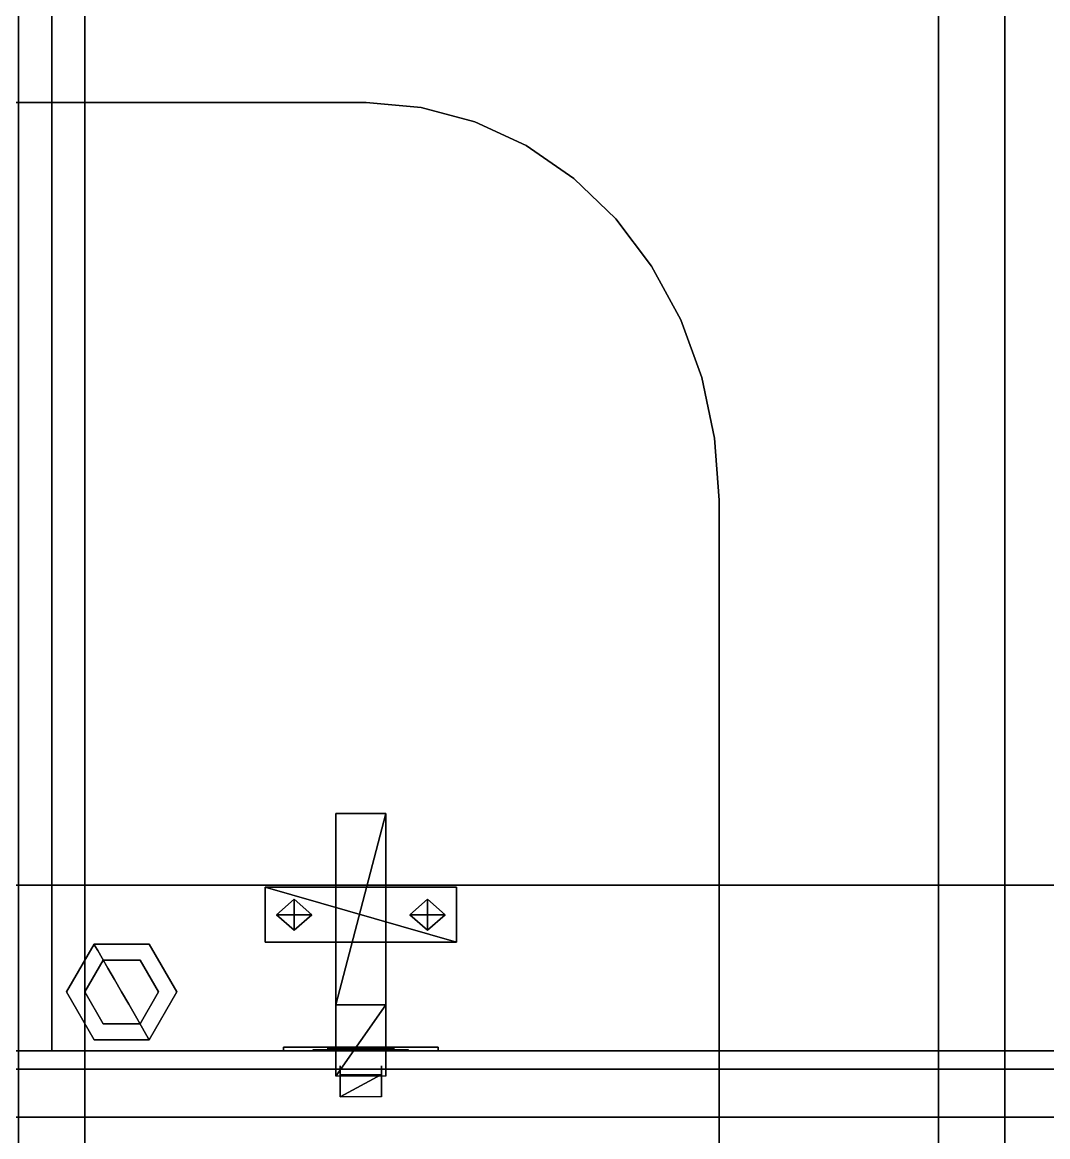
# Model space of a CAD drawing. Extents: x 0 to 6014, y -2453 to 0.
# Drawn here: x 3029 to 3307.7, y -573.3 to -270.5 of the extents above; entities that cross this region are included whole.
import ezdxf

# ---------------------------------------------------------------- set-up
doc = ezdxf.new("R2010")
doc.units = 0
for name, color, linetype in [('LAYER0', 7, 'CONTINUOUS'), ('LAYER1', 7, 'CONTINUOUS'), ('LAYER217', 7, 'CONTINUOUS'), ('LAYER235', 7, 'CONTINUOUS'), ('LAYER236', 7, 'CONTINUOUS'), ('LAYER26', 7, 'CONTINUOUS'), ('LAYER315', 254, 'CONTINUOUS'), ('LAYER358', 7, 'CONTINUOUS'), ('LAYER359', 7, 'CONTINUOUS'), ('LAYER361', 7, 'CONTINUOUS'), ('LAYER373', 28, 'CONTINUOUS'), ('LAYER374', 253, 'CONTINUOUS'), ('LAYER376', 254, 'CONTINUOUS'), ('LAYER377', 45, 'CONTINUOUS'), ('LAYER43', 7, 'CONTINUOUS'), ('LAYER56', 7, 'CONTINUOUS'), ('LAYER57', 7, 'CONTINUOUS'), ('LAYER686', 7, 'CONTINUOUS'), ('LAYER688', 45, 'CONTINUOUS'), ('LAYER695', 7, 'CONTINUOUS')]:
    doc.layers.add(name, color=color, linetype=linetype)

msp = doc.modelspace()

# ---------------------------------------------------------------- linework, layer by layer
at = {"layer": 'LAYER0'}
for points, invisible_edges in [([(1510, -265), (4585, 0), (2107, -1840), (1510, -265)], 7), ([(1510, 0, 5), (2107, -1840, 5), (4585, 0, 5), (1510, 0, 5)], 3), ([(2107, -1840), (4585, 0), (2107, -2453), (2107, -1840)], 3), ([(2107, -2453), (4585, 0), (4585, -640), (2107, -2453)], 5), ([(4585, 0, 5), (2107, -1840, 5), (4585, -640, 5), (4585, 0, 5)], 3)]:
    msp.add_3dface(points, dxfattribs=dict(at, invisible_edges=invisible_edges))
at = {"layer": 'LAYER217', "invisible_edges": 1}
for points in [[(3028, -150, 1943), (3046, -755, 1943), (3028, -755, 1943), (3028, -150, 1943)], [(3046, -755, 1943), (3028, -150, 1943), (3046, -150, 1943), (3046, -755, 1943)], [(3046, -150, 2293), (3028, -755, 2293), (3046, -755, 2293), (3046, -150, 2293)], [(3028, -755, 2293), (3046, -150, 2293), (3028, -150, 2293), (3028, -755, 2293)], [(3046, -150, 2293), (3046, -755, 1943), (3046, -150, 1943), (3046, -150, 2293)], [(3046, -755, 1943), (3046, -150, 2293), (3046, -755, 2293), (3046, -755, 1943)]]:
    msp.add_3dface(points, dxfattribs=at)
at = {"layer": 'LAYER235', "invisible_edges": 1}
for points in [[(3628, -150, 1944), (3046, -755, 1944), (3046, -150, 1944), (3628, -150, 1944)], [(3046, -755, 1944), (3628, -150, 1944), (3628, -755, 1944), (3046, -755, 1944)], [(3046, -150, 1962), (3046, -755, 1944), (3046, -755, 1962), (3046, -150, 1962)], [(3046, -755, 1944), (3046, -150, 1962), (3046, -150, 1944), (3046, -755, 1944)], [(3628, -755, 1962), (3046, -150, 1962), (3046, -755, 1962), (3628, -755, 1962)], [(3046, -150, 1962), (3628, -755, 1962), (3628, -150, 1962), (3046, -150, 1962)]]:
    msp.add_3dface(points, dxfattribs=at)
at = {"layer": 'LAYER236', "invisible_edges": 1}
for points in [[(3046, -150, 2292), (3628, -755, 2292), (3628, -150, 2292), (3046, -150, 2292)], [(3628, -755, 2292), (3046, -150, 2292), (3046, -755, 2292), (3628, -755, 2292)], [(3046, -150, 2292), (3046, -755, 2274), (3046, -755, 2292), (3046, -150, 2292)], [(3046, -755, 2274), (3046, -150, 2292), (3046, -150, 2274), (3046, -755, 2274)], [(3046, -755, 2274), (3628, -150, 2274), (3628, -755, 2274), (3046, -755, 2274)], [(3628, -150, 2274), (3046, -755, 2274), (3046, -150, 2274), (3628, -150, 2274)]]:
    msp.add_3dface(points, dxfattribs=at)
at = {"layer": 'LAYER26', "invisible_edges": 1}
for points in [[(3278, -150, 153), (3278, -823, 910), (3278, -150, 910), (3278, -150, 153)], [(3278, -823, 910), (3278, -150, 153), (3278, -823, 153), (3278, -823, 910)], [(3278, -150, 153), (3296, -823, 153), (3278, -823, 153), (3278, -150, 153)], [(3296, -823, 153), (3278, -150, 153), (3296, -150, 153), (3296, -823, 153)], [(3296, -150, 910), (3278, -823, 910), (3296, -823, 910), (3296, -150, 910)], [(3278, -823, 910), (3296, -150, 910), (3278, -150, 910), (3278, -823, 910)], [(3296, -823, 153), (3296, -150, 910), (3296, -823, 910), (3296, -823, 153)], [(3296, -150, 910), (3296, -823, 153), (3296, -150, 153), (3296, -150, 910)]]:
    msp.add_3dface(points, dxfattribs=at)
at = {"layer": 'LAYER315', "invisible_edges": 1}
for points in [[(3646, -505, 1925), (1678, -755, 1925), (1678, -505, 1925), (3646, -505, 1925)], [(1678, -755, 1925), (3646, -505, 1925), (3646, -755, 1925), (1678, -755, 1925)], [(1678, -505, 1943), (3646, -505, 1925), (1678, -505, 1925), (1678, -505, 1943)], [(3646, -505, 1925), (1678, -505, 1943), (3646, -505, 1943), (3646, -505, 1925)], [(3646, -755, 1943), (1678, -505, 1943), (1678, -755, 1943), (3646, -755, 1943)], [(1678, -505, 1943), (3646, -755, 1943), (3646, -505, 1943), (1678, -505, 1943)]]:
    msp.add_3dface(points, dxfattribs=at)
at = {"layer": 'LAYER358', "invisible_edges": 1}
for points in [[(3037, -150, 1924), (3610, -550, 1924), (3610, -150, 1924), (3037, -150, 1924)], [(3610, -550, 1924), (3037, -150, 1924), (3037, -550, 1924), (3610, -550, 1924)], [(3037, -150, 1924), (3037, -550, 1906), (3037, -550, 1924), (3037, -150, 1924)], [(3037, -550, 1906), (3037, -150, 1924), (3037, -150, 1906), (3037, -550, 1906)], [(3037, -550, 1906), (3610, -150, 1906), (3610, -550, 1906), (3037, -550, 1906)], [(3610, -150, 1906), (3037, -550, 1906), (3037, -150, 1906), (3610, -150, 1906)], [(3037, -550, 1906), (3610, -550, 1924), (3037, -550, 1924), (3037, -550, 1906)], [(3610, -550, 1924), (3037, -550, 1906), (3610, -550, 1906), (3610, -550, 1924)]]:
    msp.add_3dface(points, dxfattribs=at)
at = {"layer": 'LAYER359', "invisible_edges": 1}
for points in [[(3610, -150, 1583), (3037, -550, 1583), (3037, -150, 1583), (3610, -150, 1583)], [(3037, -550, 1583), (3610, -150, 1583), (3610, -550, 1583), (3037, -550, 1583)], [(3037, -150, 1601), (3037, -550, 1583), (3037, -550, 1601), (3037, -150, 1601)], [(3037, -550, 1583), (3037, -150, 1601), (3037, -150, 1583), (3037, -550, 1583)], [(3610, -550, 1601), (3037, -150, 1601), (3037, -550, 1601), (3610, -550, 1601)], [(3037, -150, 1601), (3610, -550, 1601), (3610, -150, 1601), (3037, -150, 1601)], [(3610, -550, 1601), (3037, -550, 1583), (3610, -550, 1583), (3610, -550, 1601)], [(3037, -550, 1583), (3610, -550, 1601), (3037, -550, 1601), (3037, -550, 1583)]]:
    msp.add_3dface(points, dxfattribs=at)
at = {"layer": 'LAYER361', "invisible_edges": 1}
for points in [[(3019, -150, 1582), (3037, -550, 1582), (3019, -550, 1582), (3019, -150, 1582)], [(3037, -550, 1582), (3019, -150, 1582), (3037, -150, 1582), (3037, -550, 1582)], [(3037, -150, 1925), (3019, -550, 1925), (3037, -550, 1925), (3037, -150, 1925)], [(3019, -550, 1925), (3037, -150, 1925), (3019, -150, 1925), (3019, -550, 1925)], [(3037, -150, 1925), (3037, -550, 1582), (3037, -150, 1582), (3037, -150, 1925)], [(3037, -550, 1582), (3037, -150, 1925), (3037, -550, 1925), (3037, -550, 1582)], [(3019, -550, 1925), (3037, -550, 1582), (3037, -550, 1925), (3019, -550, 1925)], [(3037, -550, 1582), (3019, -550, 1925), (3019, -550, 1582), (3037, -550, 1582)]]:
    msp.add_3dface(points, dxfattribs=at)
at = {"layer": 'LAYER373'}
for points in [[(3100, -549, 1883.5), (3100, -550, 1883.5), (3100, -549, 1883.5)], [(3100, -549, 1883.5), (3100, -549, 1901.5), (3100, -549, 1901.5), (3100, -549, 1883.5)], [(3142, -550, 1883.5), (3100, -550, 1883.5), (3100, -549, 1883.5), (3142, -549, 1883.5)], [(3112, -549, 1901.5), (3112, -550, 1901.5), (3100, -550, 1901.5), (3100, -549, 1901.5)], [(3100, -549, 1901.5), (3100, -550, 1901.5), (3100, -550, 1883.5), (3100, -549, 1883.5)], [(3112, -550, 1901.5), (3100, -550, 1901.5), (3112, -550, 1901.5)], [(3142, -550, 1883.5), (3142, -550, 1901.5), (3100, -550, 1901.5), (3100, -550, 1883.5)], [(3130, -549, 1888.5), (3130, -550, 1888.5), (3112, -550, 1888.5), (3112, -549, 1888.5)], [(3112, -549, 1888.5), (3112, -550, 1888.5), (3112, -550, 1901.5), (3112, -549, 1901.5)], [(3130, -550, 1888.5), (3112, -550, 1888.5), (3130, -550, 1888.5)], [(3130, -549, 1888.5), (3130, -550, 1888.5), (3130, -550, 1901.5), (3130, -549, 1901.5)], [(3130, -549, 1901.5), (3130, -550, 1901.5), (3142, -550, 1901.5), (3142, -549, 1901.5)], [(3130, -550, 1901.5), (3142, -550, 1901.5), (3130, -550, 1901.5)], [(3142, -549, 1883.5), (3142, -549, 1901.5), (3142, -549, 1901.5), (3142, -549, 1883.5)], [(3142, -549, 1901.5), (3142, -550, 1901.5), (3142, -550, 1883.5), (3142, -549, 1883.5)]]:
    msp.add_3dface(points, dxfattribs=at)
for points, invisible_edges in [([(3100, -549, 1883.5), (3142, -549, 1883.5), (3130, -549, 1888.5), (3112, -549, 1888.5)], 10), ([(3100, -549, 1883.5), (3112, -549, 1888.5), (3112, -549, 1901.5), (3100, -549, 1901.5)], 1), ([(3108.99, -549.75, 1906.475), (3108, -549.75, 1901.5), (3112, -549.75, 1901.5), (3115.5, -549.75, 1905.5)], 8), ([(3111.808, -549.75, 1910.692), (3108.99, -549.75, 1906.475), (3115.5, -549.75, 1905.5), (3115.5, -549.75, 1909)], 10), ([(3116.025, -549.75, 1913.51), (3111.808, -549.75, 1910.692), (3115.5, -549.75, 1909), (3115.5, -549.75, 1912.5)], 10), ([(3115.683, -549.5, 1905.709), (3126.5, -549.5, 1905.5), (3130, -549.5, 1901.5), (3112, -549.5, 1901.5)], 5), ([(3112, -549.5, 1901.5), (3130, -549.5, 1901.5), (3130, -549.5, 1888.5), (3112, -549.5, 1888.5)], 1), ([(3115.5, -549.5, 1912.5), (3126.5, -549.5, 1912.5), (3126.5, -549.5, 1905.5), (3115.683, -549.5, 1905.709)], 4), ([(3121, -549.75, 1914.5), (3116.025, -549.75, 1913.51), (3115.5, -549.75, 1912.5), (3121, -549.75, 1912.5)], 10), ([(3125.975, -549.75, 1913.51), (3121, -549.75, 1914.5), (3121, -549.75, 1912.5), (3126.5, -549.75, 1912.5)], 10), ([(3130.192, -549.75, 1910.692), (3125.975, -549.75, 1913.51), (3126.5, -549.75, 1912.5), (3126.5, -549.75, 1909)], 10), ([(3134, -549.75, 1901.5), (3133.01, -549.75, 1906.475), (3126.5, -549.75, 1905.5), (3130, -549.75, 1901.5)], 2), ([(3133.01, -549.75, 1906.475), (3130.192, -549.75, 1910.692), (3126.5, -549.75, 1909), (3126.5, -549.75, 1905.5)], 10), ([(3142, -549, 1883.5), (3130, -549, 1888.5), (3130, -549, 1901.5), (3142, -549, 1901.5)], 1)]:
    msp.add_3dface(points, dxfattribs=dict(at, invisible_edges=invisible_edges))
at = {"layer": 'LAYER374'}
for points in [[(3127.783, -485.5, 1906), (3127.783, -485.5, 1891.078), (3114.217, -485.5, 1906), (3127.783, -485.5, 1906)], [(3114.217, -485.5, 1906), (3127.783, -485.5, 1891.078), (3114.217, -485.5, 1891.078), (3114.217, -485.5, 1906)], [(3114.217, -485.5, 1906), (3114.217, -485.5, 1891.078), (3114.217, -537.5, 1906), (3114.217, -485.5, 1906)], [(3114.217, -537.5, 1906), (3114.217, -485.5, 1891.078), (3114.217, -537.5, 1891.078), (3114.217, -537.5, 1906)], [(3127.783, -537.5, 1891.078), (3114.217, -537.5, 1891.078), (3127.783, -485.5, 1891.078), (3127.783, -537.5, 1891.078)], [(3127.783, -485.5, 1891.078), (3114.217, -537.5, 1891.078), (3114.217, -485.5, 1891.078), (3127.783, -485.5, 1891.078)], [(3127.783, -537.5, 1906), (3127.783, -537.5, 1891.078), (3127.783, -485.5, 1906), (3127.783, -537.5, 1906)], [(3127.783, -485.5, 1906), (3127.783, -537.5, 1891.078), (3127.783, -485.5, 1891.078), (3127.783, -485.5, 1906)], [(3095, -520.5, 1904.01), (3095, -520.5, 1906), (3095, -505.5, 1906), (3095, -520.5, 1904.01)], [(3095, -520.5, 1904.01), (3095, -505.5, 1906), (3095, -505.5, 1904.01), (3095, -520.5, 1904.01)], [(3095, -505.5, 1904.01), (3095, -505.5, 1906), (3147, -505.5, 1906), (3095, -505.5, 1904.01)], [(3095, -505.5, 1904.01), (3147, -505.5, 1906), (3147, -505.5, 1904.01), (3095, -505.5, 1904.01)], [(3147, -520.5, 1904.01), (3095, -520.5, 1904.01), (3095, -505.5, 1904.01), (3147, -520.5, 1904.01)], [(3147, -520.5, 1904.01), (3095, -505.5, 1904.01), (3147, -505.5, 1904.01), (3147, -520.5, 1904.01)], [(3147, -505.5, 1904.01), (3147, -505.5, 1906), (3147, -520.5, 1906), (3147, -505.5, 1904.01)], [(3147, -505.5, 1904.01), (3147, -520.5, 1906), (3147, -520.5, 1904.01), (3147, -505.5, 1904.01)], [(3102.913, -508.7573, 1903.016), (3098.117, -513, 1903.016), (3102.913, -508.7573, 1904.01), (3102.913, -508.7573, 1903.016)], [(3102.913, -508.7573, 1904.01), (3098.117, -513, 1903.016), (3098.117, -513, 1904.01), (3102.913, -508.7573, 1904.01)], [(3098.117, -513, 1904.01), (3102.913, -508.7573, 1904.01), (3107.709, -513, 1904.01), (3098.117, -513, 1904.01)], [(3098.117, -513, 1903.016), (3102.913, -508.7573, 1903.016), (3102.913, -517.2427, 1903.016), (3098.117, -513, 1903.016)], [(3107.709, -513, 1903.016), (3102.913, -508.7573, 1903.016), (3107.709, -513, 1904.01), (3107.709, -513, 1903.016)], [(3107.709, -513, 1904.01), (3102.913, -508.7573, 1903.016), (3102.913, -508.7573, 1904.01), (3107.709, -513, 1904.01)], [(3102.913, -517.2427, 1903.016), (3102.913, -508.7573, 1903.016), (3107.709, -513, 1903.016), (3102.913, -517.2427, 1903.016)], [(3139.087, -508.7573, 1903.016), (3134.291, -513, 1903.016), (3139.087, -508.7573, 1904.01), (3139.087, -508.7573, 1903.016)], [(3139.087, -508.7573, 1904.01), (3134.291, -513, 1903.016), (3134.291, -513, 1904.01), (3139.087, -508.7573, 1904.01)], [(3134.291, -513, 1904.01), (3139.087, -508.7573, 1904.01), (3143.883, -513, 1904.01), (3134.291, -513, 1904.01)], [(3134.291, -513, 1903.016), (3139.087, -508.7573, 1903.016), (3139.087, -517.2427, 1903.016), (3134.291, -513, 1903.016)], [(3143.883, -513, 1903.016), (3139.087, -508.7573, 1903.016), (3143.883, -513, 1904.01), (3143.883, -513, 1903.016)], [(3143.883, -513, 1904.01), (3139.087, -508.7573, 1903.016), (3139.087, -508.7573, 1904.01), (3143.883, -513, 1904.01)], [(3139.087, -517.2427, 1903.016), (3139.087, -508.7573, 1903.016), (3143.883, -513, 1903.016), (3139.087, -517.2427, 1903.016)], [(3098.117, -513, 1904.01), (3107.709, -513, 1904.01), (3102.913, -517.2427, 1904.01), (3098.117, -513, 1904.01)], [(3098.117, -513, 1904.01), (3098.117, -513, 1903.016), (3102.913, -517.2427, 1904.01), (3098.117, -513, 1904.01)], [(3102.913, -517.2427, 1904.01), (3098.117, -513, 1903.016), (3102.913, -517.2427, 1903.016), (3102.913, -517.2427, 1904.01)], [(3102.913, -517.2427, 1903.016), (3107.709, -513, 1903.016), (3102.913, -517.2427, 1904.01), (3102.913, -517.2427, 1903.016)], [(3102.913, -517.2427, 1904.01), (3107.709, -513, 1903.016), (3107.709, -513, 1904.01), (3102.913, -517.2427, 1904.01)], [(3134.291, -513, 1904.01), (3143.883, -513, 1904.01), (3139.087, -517.2427, 1904.01), (3134.291, -513, 1904.01)], [(3134.291, -513, 1904.01), (3134.291, -513, 1903.016), (3139.087, -517.2427, 1904.01), (3134.291, -513, 1904.01)], [(3139.087, -517.2427, 1904.01), (3134.291, -513, 1903.016), (3139.087, -517.2427, 1903.016), (3139.087, -517.2427, 1904.01)], [(3139.087, -517.2427, 1903.016), (3143.883, -513, 1903.016), (3139.087, -517.2427, 1904.01), (3139.087, -517.2427, 1903.016)], [(3139.087, -517.2427, 1904.01), (3143.883, -513, 1903.016), (3143.883, -513, 1904.01), (3139.087, -517.2427, 1904.01)], [(3147, -520.5, 1906), (3095, -520.5, 1906), (3095, -520.5, 1904.01), (3147, -520.5, 1906)], [(3147, -520.5, 1906), (3095, -520.5, 1904.01), (3147, -520.5, 1904.01), (3147, -520.5, 1906)], [(3114.217, -537.5, 1898.042), (3114.217, -537.5, 1891.078), (3114.217, -556.8654, 1895.058), (3114.217, -537.5, 1898.042)], [(3114.217, -556.8654, 1895.058), (3114.217, -537.5, 1891.078), (3114.217, -556.8654, 1888.094), (3114.217, -556.8654, 1895.058)], [(3127.783, -556.8654, 1888.094), (3114.217, -556.8654, 1888.094), (3127.783, -537.5, 1891.078), (3127.783, -556.8654, 1888.094)], [(3127.783, -537.5, 1891.078), (3114.217, -556.8654, 1888.094), (3114.217, -537.5, 1891.078), (3127.783, -537.5, 1891.078)], [(3127.783, -556.8654, 1895.058), (3127.783, -556.8654, 1888.094), (3127.783, -537.5, 1898.042), (3127.783, -556.8654, 1895.058)], [(3127.783, -537.5, 1898.042), (3127.783, -556.8654, 1888.094), (3127.783, -537.5, 1891.078), (3127.783, -537.5, 1898.042)], [(3115.348, -554.0753, 1890.308), (3115.348, -556.4556, 1888.818), (3115.348, -561.9226, 1907.082), (3115.348, -554.0753, 1890.308)], [(3126.652, -561.9226, 1907.082), (3126.652, -562.5, 1906.591), (3126.652, -554.0753, 1890.308), (3126.652, -561.9226, 1907.082)], [(3126.652, -554.0753, 1890.308), (3126.652, -562.5, 1906.591), (3126.652, -556.4556, 1888.818), (3126.652, -554.0753, 1890.308)], [(3115.348, -561.9226, 1907.082), (3115.348, -556.4556, 1888.818), (3115.348, -562.5, 1906.591), (3115.348, -561.9226, 1907.082)], [(3126.652, -562.5, 1906.591), (3115.348, -562.5, 1906.591), (3126.652, -556.4556, 1888.818), (3126.652, -562.5, 1906.591)], [(3126.652, -556.4556, 1888.818), (3115.348, -562.5, 1906.591), (3115.348, -556.4556, 1888.818), (3126.652, -556.4556, 1888.818)]]:
    msp.add_3dface(points, dxfattribs=at)
at = {"layer": 'LAYER376'}
for points, invisible_edges in [([(3048.5, -521.0096, 1854.166), (3041, -534, 1854.166), (3071, -534, 1854.166), (3063.5, -521.0096, 1854.166)], 2), ([(3048.5, -521.0096, 1854.166), (3041, -534, 1854.166), (3041, -534, 1879.062), (3048.5, -521.0096, 1879.062)], 2), ([(3041.511, -534, 1882.928), (3041, -534, 1879.062), (3048.5, -521.0096, 1879.062), (3048.755, -521.4523, 1882.928)], 9), ([(3048.755, -521.4523, 1666.067), (3048.5, -521.0096, 1669.934), (3041, -534, 1669.934), (3041.511, -534, 1666.067)], 12), ([(3043.01, -534, 1886.531), (3041.511, -534, 1882.928), (3048.755, -521.4523, 1882.928), (3049.505, -522.75, 1886.531)], 11), ([(3049.505, -522.75, 1662.465), (3048.755, -521.4523, 1666.067), (3041.511, -534, 1666.067), (3043.01, -534, 1662.465)], 14), ([(3045.394, -534, 1889.625), (3043.01, -534, 1886.531), (3049.505, -522.75, 1886.531), (3050.697, -524.8145, 1889.625)], 11), ([(3050.697, -524.8145, 1659.371), (3049.505, -522.75, 1662.465), (3043.01, -534, 1662.465), (3045.394, -534, 1659.371)], 14), ([(3048.755, -521.4523, 1882.928), (3048.5, -521.0096, 1879.062), (3063.5, -521.0096, 1879.062), (3063.245, -521.4523, 1882.928)], 12), ([(3063.245, -521.4523, 1666.067), (3063.5, -521.0096, 1669.934), (3048.5, -521.0096, 1669.934), (3048.755, -521.4523, 1666.067)], 9), ([(3049.505, -522.75, 1886.531), (3048.755, -521.4523, 1882.928), (3063.245, -521.4523, 1882.928), (3062.495, -522.75, 1886.531)], 14), ([(3062.495, -522.75, 1662.465), (3063.245, -521.4523, 1666.067), (3048.755, -521.4523, 1666.067), (3049.505, -522.75, 1662.465)], 11), ([(3050.697, -524.8145, 1889.625), (3049.505, -522.75, 1886.531), (3062.495, -522.75, 1886.531), (3061.303, -524.8145, 1889.625)], 14), ([(3061.303, -524.8145, 1659.371), (3062.495, -522.75, 1662.465), (3049.505, -522.75, 1662.465), (3050.697, -524.8145, 1659.371)], 11), ([(3061.303, -524.8145, 1889.625), (3062.495, -522.75, 1886.531), (3068.99, -534, 1886.531), (3066.606, -534, 1889.625)], 15), ([(3066.606, -534, 1659.371), (3068.99, -534, 1662.465), (3062.495, -522.75, 1662.465), (3061.303, -524.8145, 1659.371)], 15), ([(3068.99, -534, 1662.465), (3070.489, -534, 1666.067), (3063.245, -521.4523, 1666.067), (3062.495, -522.75, 1662.465)], 15), ([(3062.495, -522.75, 1886.531), (3063.245, -521.4523, 1882.928), (3070.489, -534, 1882.928), (3068.99, -534, 1886.531)], 15), ([(3070.489, -534, 1666.067), (3071, -534, 1669.934), (3063.5, -521.0096, 1669.934), (3063.245, -521.4523, 1666.067)], 13), ([(3063.245, -521.4523, 1882.928), (3063.5, -521.0096, 1879.062), (3071, -534, 1879.062), (3070.489, -534, 1882.928)], 13), ([(3048.5, -534, 1891.999), (3045.394, -534, 1889.625), (3050.697, -524.8145, 1889.625), (3052.25, -527.5048, 1891.999)], 11), ([(3052.25, -527.5048, 1656.997), (3050.697, -524.8145, 1659.371), (3045.394, -534, 1659.371), (3048.5, -534, 1656.997)], 14), ([(3051, -525.3397, 1694.83), (3046, -534, 1694.83), (3066, -534, 1694.83), (3061, -525.3397, 1694.83)], 2), ([(3051, -525.3397, 1854.166), (3046, -534, 1854.166), (3046, -534, 1694.83), (3051, -525.3397, 1694.83)], 8), ([(3052.25, -527.5048, 1891.999), (3050.697, -524.8145, 1889.625), (3061.303, -524.8145, 1889.625), (3059.75, -527.5048, 1891.999)], 14), ([(3059.75, -527.5048, 1656.997), (3061.303, -524.8145, 1659.371), (3050.697, -524.8145, 1659.371), (3052.25, -527.5048, 1656.997)], 11), ([(3061, -525.3397, 1854.166), (3051, -525.3397, 1854.166), (3051, -525.3397, 1694.83), (3061, -525.3397, 1694.83)], 2), ([(3059.75, -527.5048, 1891.999), (3061.303, -524.8145, 1889.625), (3066.606, -534, 1889.625), (3063.5, -534, 1891.999)], 15), ([(3063.5, -534, 1656.997), (3066.606, -534, 1659.371), (3061.303, -524.8145, 1659.371), (3059.75, -527.5048, 1656.997)], 15), ([(3052.118, -534, 1893.491), (3048.5, -534, 1891.999), (3052.25, -527.5048, 1891.999), (3054.059, -530.6378, 1893.491)], 11), ([(3054.059, -530.6378, 1655.505), (3052.25, -527.5048, 1656.997), (3048.5, -534, 1656.997), (3052.118, -534, 1655.505)], 14), ([(3054.059, -530.6378, 1893.491), (3052.25, -527.5048, 1891.999), (3059.75, -527.5048, 1891.999), (3057.941, -530.6378, 1893.491)], 14), ([(3057.941, -530.6378, 1655.505), (3059.75, -527.5048, 1656.997), (3052.25, -527.5048, 1656.997), (3054.059, -530.6378, 1655.505)], 11), ([(3057.941, -530.6378, 1893.491), (3059.75, -527.5048, 1891.999), (3063.5, -534, 1891.999), (3059.882, -534, 1893.491)], 15), ([(3059.882, -534, 1655.505), (3063.5, -534, 1656.997), (3059.75, -527.5048, 1656.997), (3057.941, -530.6378, 1655.505)], 15), ([(3056, -534, 1895.134), (3052.118, -534, 1893.491), (3054.059, -530.6378, 1893.491), (3056, -534, 1895.134)], 3), ([(3056, -534, 1654.996), (3054.059, -530.6378, 1655.505), (3052.118, -534, 1655.505), (3056, -534, 1654.996)], 6), ([(3056, -534, 1895.134), (3054.059, -530.6378, 1893.491), (3057.941, -530.6378, 1893.491), (3056, -534, 1895.134)], 6), ([(3056, -534, 1654.996), (3057.941, -530.6378, 1655.505), (3054.059, -530.6378, 1655.505), (3056, -534, 1654.996)], 3), ([(3056, -534, 1895.134), (3057.941, -530.6378, 1893.491), (3059.882, -534, 1893.491), (3056, -534, 1895.134)], 7), ([(3056, -534, 1654.996), (3059.882, -534, 1655.505), (3057.941, -530.6378, 1655.505), (3056, -534, 1654.996)], 7), ([(3041, -534, 1854.166), (3071, -534, 1854.166), (3063.5, -546.9904, 1854.166), (3048.5, -546.9904, 1854.166)], 1), ([(3071, -534, 1694.83), (3041, -534, 1694.83), (3048.5, -546.9904, 1694.83), (3063.5, -546.9904, 1694.83)], 1), ([(3041, -534, 1854.166), (3048.5, -546.9904, 1854.166), (3048.5, -546.9904, 1879.062), (3041, -534, 1879.062)], 8), ([(3048.755, -546.5477, 1882.928), (3048.5, -546.9904, 1879.062), (3041, -534, 1879.062), (3041.511, -534, 1882.928)], 13), ([(3041, -534, 1854.166), (3071, -534, 1854.166), (3063.5, -546.9904, 1854.166), (3048.5, -546.9904, 1854.166)], 1), ([(3041.511, -534, 1666.067), (3041, -534, 1669.934), (3048.5, -546.9904, 1669.934), (3048.755, -546.5477, 1666.067)], 13), ([(3049.505, -545.25, 1886.531), (3048.755, -546.5477, 1882.928), (3041.511, -534, 1882.928), (3043.01, -534, 1886.531)], 15), ([(3043.01, -534, 1662.465), (3041.511, -534, 1666.067), (3048.755, -546.5477, 1666.067), (3049.505, -545.25, 1662.465)], 15), ([(3050.697, -543.1855, 1889.625), (3049.505, -545.25, 1886.531), (3043.01, -534, 1886.531), (3045.394, -534, 1889.625)], 15), ([(3045.394, -534, 1659.371), (3043.01, -534, 1662.465), (3049.505, -545.25, 1662.465), (3050.697, -543.1855, 1659.371)], 15), ([(3052.25, -540.4952, 1891.999), (3050.697, -543.1855, 1889.625), (3045.394, -534, 1889.625), (3048.5, -534, 1891.999)], 15), ([(3048.5, -534, 1656.997), (3045.394, -534, 1659.371), (3050.697, -543.1855, 1659.371), (3052.25, -540.4952, 1656.997)], 15), ([(3046, -534, 1694.83), (3066, -534, 1694.83), (3061, -542.6603, 1694.83), (3051, -542.6603, 1694.83)], 1), ([(3046, -534, 1854.166), (3051, -542.6603, 1854.166), (3051, -542.6603, 1694.83), (3046, -534, 1694.83)], 2), ([(3054.059, -537.3622, 1893.491), (3052.25, -540.4952, 1891.999), (3048.5, -534, 1891.999), (3052.118, -534, 1893.491)], 15), ([(3052.118, -534, 1655.505), (3048.5, -534, 1656.997), (3052.25, -540.4952, 1656.997), (3054.059, -537.3622, 1655.505)], 15), ([(3056, -534, 1895.134), (3054.059, -537.3622, 1893.491), (3052.118, -534, 1893.491), (3056, -534, 1895.134)], 7), ([(3056, -534, 1654.996), (3052.118, -534, 1655.505), (3054.059, -537.3622, 1655.505), (3056, -534, 1654.996)], 7), ([(3056, -534, 1895.134), (3057.941, -537.3622, 1893.491), (3054.059, -537.3622, 1893.491), (3056, -534, 1895.134)], 6), ([(3056, -534, 1654.996), (3054.059, -537.3622, 1655.505), (3057.941, -537.3622, 1655.505), (3056, -534, 1654.996)], 3), ([(3056, -534, 1895.134), (3059.882, -534, 1893.491), (3057.941, -537.3622, 1893.491), (3056, -534, 1895.134)], 3), ([(3056, -534, 1654.996), (3057.941, -537.3622, 1655.505), (3059.882, -534, 1655.505), (3056, -534, 1654.996)], 6), ([(3059.882, -534, 1893.491), (3063.5, -534, 1891.999), (3059.75, -540.4952, 1891.999), (3057.941, -537.3622, 1893.491)], 11), ([(3057.941, -537.3622, 1655.505), (3059.75, -540.4952, 1656.997), (3063.5, -534, 1656.997), (3059.882, -534, 1655.505)], 14), ([(3059.75, -540.4952, 1656.997), (3061.303, -543.1855, 1659.371), (3066.606, -534, 1659.371), (3063.5, -534, 1656.997)], 14), ([(3063.5, -534, 1891.999), (3066.606, -534, 1889.625), (3061.303, -543.1855, 1889.625), (3059.75, -540.4952, 1891.999)], 11), ([(3061, -542.6603, 1854.166), (3066, -534, 1854.166), (3066, -534, 1694.83), (3061, -542.6603, 1694.83)], 8), ([(3061.303, -543.1855, 1659.371), (3062.495, -545.25, 1662.465), (3068.99, -534, 1662.465), (3066.606, -534, 1659.371)], 14), ([(3066.606, -534, 1889.625), (3068.99, -534, 1886.531), (3062.495, -545.25, 1886.531), (3061.303, -543.1855, 1889.625)], 11), ([(3062.495, -545.25, 1662.465), (3063.245, -546.5477, 1666.067), (3070.489, -534, 1666.067), (3068.99, -534, 1662.465)], 14), ([(3068.99, -534, 1886.531), (3070.489, -534, 1882.928), (3063.245, -546.5477, 1882.928), (3062.495, -545.25, 1886.531)], 11), ([(3063.245, -546.5477, 1666.067), (3063.5, -546.9904, 1669.934), (3071, -534, 1669.934), (3070.489, -534, 1666.067)], 12), ([(3070.489, -534, 1882.928), (3071, -534, 1879.062), (3063.5, -546.9904, 1879.062), (3063.245, -546.5477, 1882.928)], 9), ([(3057.941, -537.3622, 1893.491), (3059.75, -540.4952, 1891.999), (3052.25, -540.4952, 1891.999), (3054.059, -537.3622, 1893.491)], 14), ([(3054.059, -537.3622, 1655.505), (3052.25, -540.4952, 1656.997), (3059.75, -540.4952, 1656.997), (3057.941, -537.3622, 1655.505)], 11), ([(3059.75, -540.4952, 1891.999), (3061.303, -543.1855, 1889.625), (3050.697, -543.1855, 1889.625), (3052.25, -540.4952, 1891.999)], 14), ([(3052.25, -540.4952, 1656.997), (3050.697, -543.1855, 1659.371), (3061.303, -543.1855, 1659.371), (3059.75, -540.4952, 1656.997)], 11), ([(3050.697, -543.1855, 1659.371), (3049.505, -545.25, 1662.465), (3062.495, -545.25, 1662.465), (3061.303, -543.1855, 1659.371)], 11), ([(3061.303, -543.1855, 1889.625), (3062.495, -545.25, 1886.531), (3049.505, -545.25, 1886.531), (3050.697, -543.1855, 1889.625)], 14), ([(3051, -542.6603, 1854.166), (3061, -542.6603, 1854.166), (3061, -542.6603, 1694.83), (3051, -542.6603, 1694.83)], 10), ([(3048.755, -546.5477, 1666.067), (3048.5, -546.9904, 1669.934), (3063.5, -546.9904, 1669.934), (3063.245, -546.5477, 1666.067)], 9), ([(3063.245, -546.5477, 1882.928), (3063.5, -546.9904, 1879.062), (3048.5, -546.9904, 1879.062), (3048.755, -546.5477, 1882.928)], 12), ([(3049.505, -545.25, 1662.465), (3048.755, -546.5477, 1666.067), (3063.245, -546.5477, 1666.067), (3062.495, -545.25, 1662.465)], 11), ([(3062.495, -545.25, 1886.531), (3063.245, -546.5477, 1882.928), (3048.755, -546.5477, 1882.928), (3049.505, -545.25, 1886.531)], 14)]:
    msp.add_3dface(points, dxfattribs=dict(at, invisible_edges=invisible_edges))
for points in [[(3041, -534, 1694.83), (3048.5, -521.0096, 1694.83), (3048.5, -521.0096, 1669.934), (3041, -534, 1669.934)], [(3048.5, -521.0096, 1694.83), (3063.5, -521.0096, 1694.83), (3063.5, -521.0096, 1669.934), (3048.5, -521.0096, 1669.934)], [(3063.5, -521.0096, 1854.166), (3048.5, -521.0096, 1854.166), (3048.5, -521.0096, 1879.062), (3063.5, -521.0096, 1879.062)], [(3063.5, -521.0096, 1694.83), (3071, -534, 1694.83), (3071, -534, 1669.934), (3063.5, -521.0096, 1669.934)], [(3071, -534, 1854.166), (3063.5, -521.0096, 1854.166), (3063.5, -521.0096, 1879.062), (3071, -534, 1879.062)], [(3066, -534, 1854.166), (3061, -525.3397, 1854.166), (3061, -525.3397, 1694.83), (3066, -534, 1694.83)], [(3048.5, -546.9904, 1694.83), (3041, -534, 1694.83), (3041, -534, 1669.934), (3048.5, -546.9904, 1669.934)], [(3071, -534, 1694.83), (3063.5, -546.9904, 1694.83), (3063.5, -546.9904, 1669.934), (3071, -534, 1669.934)], [(3063.5, -546.9904, 1854.166), (3071, -534, 1854.166), (3071, -534, 1879.062), (3063.5, -546.9904, 1879.062)], [(3063.5, -546.9904, 1694.83), (3048.5, -546.9904, 1694.83), (3048.5, -546.9904, 1669.934), (3063.5, -546.9904, 1669.934)], [(3048.5, -546.9904, 1854.166), (3063.5, -546.9904, 1854.166), (3063.5, -546.9904, 1879.062), (3048.5, -546.9904, 1879.062)]]:
    msp.add_3dface(points, dxfattribs=at)
at = {"layer": 'LAYER377', "invisible_edges": 1}
for points in [[(3626, -550, 1557), (3021, -550, 1922), (3626, -550, 1922), (3626, -550, 1557)], [(3021, -550, 1922), (3626, -550, 1557), (3021, -550, 1557), (3021, -550, 1922)], [(3626, -568, 1922), (3021, -550, 1922), (3021, -568, 1922), (3626, -568, 1922)], [(3021, -550, 1922), (3626, -568, 1922), (3626, -550, 1922), (3021, -550, 1922)], [(3626, -550, 1557), (3021, -568, 1557), (3021, -550, 1557), (3626, -550, 1557)], [(3021, -568, 1557), (3626, -550, 1557), (3626, -568, 1557), (3021, -568, 1557)], [(3021, -568, 1557), (3626, -568, 1922), (3021, -568, 1922), (3021, -568, 1557)], [(3626, -568, 1922), (3021, -568, 1557), (3626, -568, 1557), (3626, -568, 1922)]]:
    msp.add_3dface(points, dxfattribs=at)
at = {"layer": 'LAYER43', "invisible_edges": 1}
for points in [[(3278, -150, 154), (2628, -823, 154), (2628, -150, 154), (3278, -150, 154)], [(2628, -823, 154), (3278, -150, 154), (3278, -823, 154), (2628, -823, 154)], [(3278, -823, 172), (2628, -150, 172), (2628, -823, 172), (3278, -823, 172)], [(2628, -150, 172), (3278, -823, 172), (3278, -150, 172), (2628, -150, 172)], [(3278, -150, 154), (3278, -823, 172), (3278, -823, 154), (3278, -150, 154)], [(3278, -823, 172), (3278, -150, 154), (3278, -150, 172), (3278, -823, 172)]]:
    msp.add_3dface(points, dxfattribs=at)
at = {"layer": 'LAYER56', "invisible_edges": 1}
for points in [[(2628, -174.6001, 550), (3278, -803.0001, 550), (3278, -174.6001, 550), (2628, -174.6001, 550)], [(3278, -803.0001, 550), (2628, -174.6001, 550), (2628, -803.0001, 550), (3278, -803.0001, 550)], [(2628, -803.0001, 532), (3278, -174.6001, 532), (3278, -803.0001, 532), (2628, -803.0001, 532)], [(3278, -174.6001, 532), (2628, -803.0001, 532), (2628, -174.6001, 532), (3278, -174.6001, 532)], [(3278, -174.6001, 532), (3278, -803.0001, 550), (3278, -803.0001, 532), (3278, -174.6001, 532)], [(3278, -803.0001, 550), (3278, -174.6001, 532), (3278, -174.6001, 550), (3278, -803.0001, 550)]]:
    msp.add_3dface(points, dxfattribs=at)
at = {"layer": 'LAYER57', "invisible_edges": 1}
for points in [[(3296, -150, 153), (3314, -823, 153), (3296, -823, 153), (3296, -150, 153)], [(3314, -823, 153), (3296, -150, 153), (3314, -150, 153), (3314, -823, 153)], [(3314, -150, 910), (3296, -823, 910), (3314, -823, 910), (3314, -150, 910)], [(3296, -823, 910), (3314, -150, 910), (3296, -150, 910), (3296, -823, 910)], [(3296, -823, 910), (3296, -150, 153), (3296, -823, 153), (3296, -823, 910)], [(3296, -150, 153), (3296, -823, 910), (3296, -150, 910), (3296, -150, 153)]]:
    msp.add_3dface(points, dxfattribs=at)
at = {"layer": 'LAYER686'}
for points, invisible_edges in [([(2878.41, -293.6599, 917), (2508, -198, 917), (3508, -198, 917), (2878.41, -293.6599, 917)], 5), ([(2508, -198, 937), (2878.41, -293.6599, 937), (3508, -198, 937), (2508, -198, 937)], 3), ([(2878.41, -293.6599, 917), (3508, -198, 917), (2893.57, -292.26, 917), (2878.41, -293.6599, 917)], 3), ([(3508, -198, 937), (2878.41, -293.6599, 937), (2893.57, -292.26, 937), (3508, -198, 937)], 5), ([(2893.57, -292.26, 917), (3508, -198, 917), (3122.46, -292.26, 917), (2893.57, -292.26, 917)], 3), ([(3508, -198, 937), (2893.57, -292.26, 937), (3122.46, -292.26, 937), (3508, -198, 937)], 5), ([(3122.46, -292.26, 917), (3508, -198, 917), (3137.37, -293.6599, 917), (3122.46, -292.26, 917)], 3), ([(3508, -198, 937), (3122.46, -292.26, 937), (3137.37, -293.6599, 937), (3508, -198, 937)], 5), ([(3137.37, -293.6599, 917), (3508, -198, 917), (3152.03, -297.5801, 917), (3137.37, -293.6599, 917)], 3), ([(3508, -198, 937), (3137.37, -293.6599, 937), (3152.03, -297.5801, 937), (3508, -198, 937)], 5), ([(3152.03, -297.5801, 917), (3508, -198, 917), (3165.95, -304.02, 917), (3152.03, -297.5801, 917)], 3), ([(3508, -198, 937), (3152.03, -297.5801, 937), (3165.95, -304.02, 937), (3508, -198, 937)], 5), ([(3165.95, -304.02, 917), (3508, -198, 917), (3178.87, -312.98, 917), (3165.95, -304.02, 917)], 3), ([(3508, -198, 937), (3165.95, -304.02, 937), (3178.87, -312.98, 937), (3508, -198, 937)], 5), ([(3178.87, -312.98, 917), (3508, -198, 917), (3190.3, -323.8999, 917), (3178.87, -312.98, 917)], 3), ([(3508, -198, 937), (3178.87, -312.98, 937), (3190.3, -323.8999, 937), (3508, -198, 937)], 5), ([(3190.3, -323.8999, 917), (3508, -198, 917), (3200, -336.78, 917), (3190.3, -323.8999, 917)], 3), ([(3508, -198, 937), (3190.3, -323.8999, 937), (3200, -336.78, 937), (3508, -198, 937)], 5), ([(3200, -336.78, 917), (3508, -198, 917), (3207.95, -351.3401, 917), (3200, -336.78, 917)], 3), ([(3508, -198, 937), (3200, -336.78, 937), (3207.95, -351.3401, 937), (3508, -198, 937)], 5), ([(3207.95, -351.3401, 917), (3508, -198, 917), (3213.66, -367.02, 917), (3207.95, -351.3401, 917)], 3), ([(3508, -198, 937), (3207.95, -351.3401, 937), (3213.66, -367.02, 937), (3508, -198, 937)], 5), ([(3213.66, -367.02, 917), (3508, -198, 917), (3217.14, -383.54, 917), (3213.66, -367.02, 917)], 3), ([(3508, -198, 937), (3213.66, -367.02, 937), (3217.14, -383.54, 937), (3508, -198, 937)], 5), ([(3217.14, -383.54, 917), (3508, -198, 917), (3218.39, -400.3401, 917), (3217.14, -383.54, 917)], 3), ([(3508, -198, 937), (3217.14, -383.54, 937), (3218.39, -400.3401, 937), (3508, -198, 937)], 5), ([(3508, -783, 917), (3218.39, -592.14, 917), (3508, -198, 917), (3508, -783, 917)], 3), ([(3218.39, -400.3401, 917), (3508, -198, 917), (3218.39, -592.14, 917), (3218.39, -400.3401, 917)], 3), ([(3508, -198, 937), (3218.39, -400.3401, 937), (3508, -783, 937), (3508, -198, 937)], 3), ([(3218.39, -592.14, 937), (3508, -783, 937), (3218.39, -400.3401, 937), (3218.39, -592.14, 937)], 3)]:
    msp.add_3dface(points, dxfattribs=dict(at, invisible_edges=invisible_edges))
at = {"layer": 'LAYER688', "invisible_edges": 1}
for points in [[(2410, -155, 1582), (3628, -555, 1582), (3628, -155, 1582), (2410, -155, 1582)], [(3628, -555, 1582), (2410, -155, 1582), (2410, -555, 1582), (3628, -555, 1582)], [(2410, -555, 1564), (3628, -155, 1564), (3628, -555, 1564), (2410, -555, 1564)], [(3628, -155, 1564), (2410, -555, 1564), (2410, -155, 1564), (3628, -155, 1564)], [(2410, -555, 1564), (3628, -555, 1582), (2410, -555, 1582), (2410, -555, 1564)], [(3628, -555, 1582), (2410, -555, 1564), (3628, -555, 1564), (3628, -555, 1582)]]:
    msp.add_3dface(points, dxfattribs=at)
at = {"layer": 'LAYER695'}
for points, invisible_edges in [([(3628, -150, 5), (1660, -415, 5), (1660, -150, 5), (3628, -150, 5)], 1), ([(3628, -750, 5), (1660, -415, 5), (3628, -150, 5), (3628, -750, 5)], 3), ([(1660, -415, 155), (3628, -750, 155), (1660, -150, 155), (1660, -415, 155)], 3), ([(1660, -150, 155), (3628, -750, 155), (3628, -150, 155), (1660, -150, 155)], 1), ([(1613, -750, 5), (1660, -415, 5), (3628, -750, 5), (1613, -750, 5)], 3), ([(3628, -750, 155), (1613, -415, 155), (1613, -750, 155), (3628, -750, 155)], 1), ([(1613, -415, 155), (3628, -750, 155), (1660, -415, 155), (1613, -415, 155)], 3)]:
    msp.add_3dface(points, dxfattribs=dict(at, invisible_edges=invisible_edges))

# ---------------------------------------------------------------- meshes
at = {"layer": 'LAYER1'}
mesh = msp.add_polymesh((11, 2), dxfattribs=at)
for k, corner in enumerate([(2257, -1690, 2334), (2257, -2453, 2334), (150, -1690, 2334), (2257, -1690, 2334), (150, -160, 2334), (150, -1690, 2334), (915, -160, 2334), (150, -160, 2334), (915, -415, 2334), (915, -160, 2334), (1660, -415, 2334), (915, -415, 2334), (1660, -150, 2334), (1660, -415, 2334), (4435, -150, 2334), (1660, -150, 2334), (4435, -790, 2334), (4435, -150, 2334), (6013.688, -790, 2334), (4435, -790, 2334), (6013.688, -640, 2334), (4585, -640, 2334)]):
    mesh.set_mesh_vertex(divmod(k, 2), corner)
at = {"layer": 'LAYER373'}
mesh = msp.add_polymesh((2, 9), dxfattribs=at)
for k, corner in enumerate([(3134, -549.75, 1901.5), (3133.01, -549.75, 1906.475), (3130.192, -549.75, 1910.692), (3125.975, -549.75, 1913.51), (3121, -549.75, 1914.5), (3116.025, -549.75, 1913.51), (3111.808, -549.75, 1910.692), (3108.99, -549.75, 1906.475), (3108, -549.75, 1901.5), (3134, -550, 1901.5), (3133.01, -550, 1906.475), (3130.192, -550, 1910.692), (3125.975, -550, 1913.51), (3121, -550, 1914.5), (3116.025, -550, 1913.51), (3111.808, -550, 1910.692), (3108.99, -550, 1906.475), (3108, -550, 1901.5)]):
    mesh.set_mesh_vertex(divmod(k, 9), corner)

doc.saveas('drawing.dxf')
